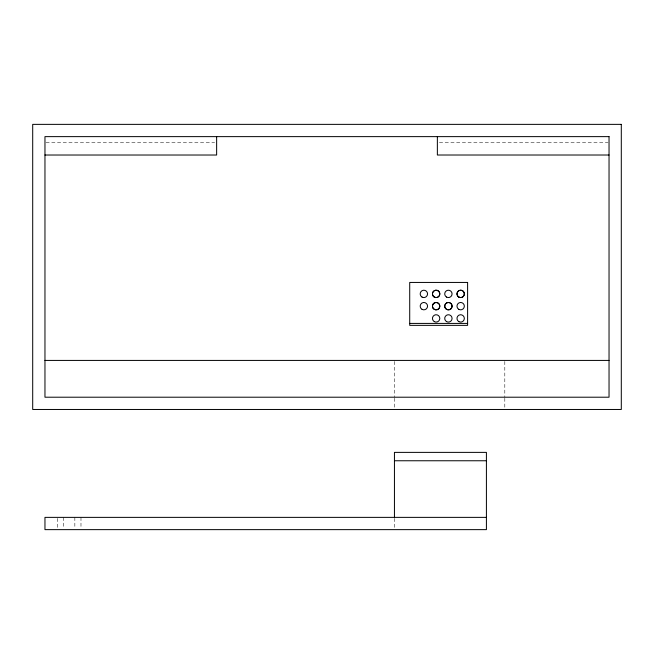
<?xml version="1.0" encoding="UTF-8"?>
<svg xmlns="http://www.w3.org/2000/svg" width="654" height="654" viewBox="0 0 654 654"><rect width="100%" height="100%" fill="white"/><g stroke="black" fill="none" stroke-linecap="round" stroke-linejoin="round"><path stroke-width="0.49" stroke-dasharray="3.27 2.45" d="M45.984 142.76L214.594 142.76M439.406 142.76L608.016 142.76M504.806 361.441L504.806 397.207M504.806 398.221L504.806 409.469M394.444 361.441L394.444 397.207M394.444 398.221L394.444 407.426M394.444 518.393L394.444 528.612M80.982 517.379L80.982 528.612M74.85 517.379L74.85 528.612M63.691 517.371L63.691 528.612M57.56 518.393L57.56 528.612"/><path stroke-width="0.98" d="M44.962 155.023L216.637 155.023L216.637 136.629M609.038 155.014L437.363 155.014L437.363 136.629M409.715 323.411L467.602 323.411M44.962 360.419L609.038 360.419M394.444 460.759L486.413 460.759M486.413 517.371L44.962 517.371L44.962 529.634L486.413 529.634L486.413 452.38L394.444 452.38L394.444 517.371M621.3 124.366L32.7 124.366L32.7 409.469L621.3 409.469L621.3 124.366M609.038 136.629L44.962 136.629L44.962 397.207L609.038 397.207L609.038 136.629M467.602 282.438L409.715 282.438L409.715 325.357L467.602 325.357L467.602 282.438M458.822 309.342A3.679 3.679 0 0 0 464.34 306.154A3.679 3.679 0 0 0 458.822 302.966A3.679 3.679 0 0 0 458.822 309.342M458.822 297.079A3.679 3.679 0 0 0 464.34 293.891A3.679 3.679 0 0 0 458.822 290.703A3.679 3.679 0 0 0 458.822 297.079M458.822 321.604A3.679 3.679 0 0 0 464.34 318.416A3.679 3.679 0 0 0 458.822 315.228A3.679 3.679 0 0 0 458.822 321.604M446.559 321.604A3.679 3.679 0 0 0 452.077 318.416A3.679 3.679 0 0 0 446.559 315.228A3.679 3.679 0 0 0 446.559 321.604M446.559 309.342A3.679 3.679 0 0 0 452.077 306.154A3.679 3.679 0 0 0 446.559 302.966A3.679 3.679 0 0 0 446.559 309.342A3.679 3.679 0 0 0 452.077 306.154A3.679 3.679 0 0 0 446.559 302.966A3.679 3.679 0 0 0 446.559 309.342M446.559 297.079A3.679 3.679 0 0 0 452.077 293.891A3.679 3.679 0 0 0 446.559 290.703A3.679 3.679 0 0 0 446.559 297.079M434.297 309.342A3.679 3.679 0 0 0 439.815 306.154A3.679 3.679 0 0 0 434.297 302.966A3.679 3.679 0 0 0 434.297 309.342M434.297 321.604A3.679 3.679 0 0 0 439.815 318.416A3.679 3.679 0 0 0 434.297 315.228A3.679 3.679 0 0 0 434.297 321.604M434.297 297.079A3.679 3.679 0 0 0 439.815 293.891A3.679 3.679 0 0 0 434.297 290.703A3.679 3.679 0 0 0 434.297 297.079A3.679 3.679 0 0 0 439.815 293.891A3.679 3.679 0 0 0 434.297 290.703A3.679 3.679 0 0 0 434.297 297.079M422.026 309.334A3.679 3.679 0 0 0 427.553 306.162A3.679 3.679 0 0 0 422.043 302.966A3.679 3.679 0 0 0 422.026 309.334M422.034 297.079A3.679 3.679 0 0 0 427.553 293.891A3.679 3.679 0 0 0 422.034 290.703A3.679 3.679 0 0 0 422.034 297.079M457.743 296.131A3.679 3.679 0 0 0 464.062 295.297A3.679 3.679 0 0 0 460.179 290.245A3.679 3.679 0 0 0 457.743 296.131M433.218 308.394A3.679 3.679 0 0 0 439.537 307.56A3.679 3.679 0 0 0 435.654 302.508A3.679 3.679 0 0 0 433.218 308.394"/></g></svg>
